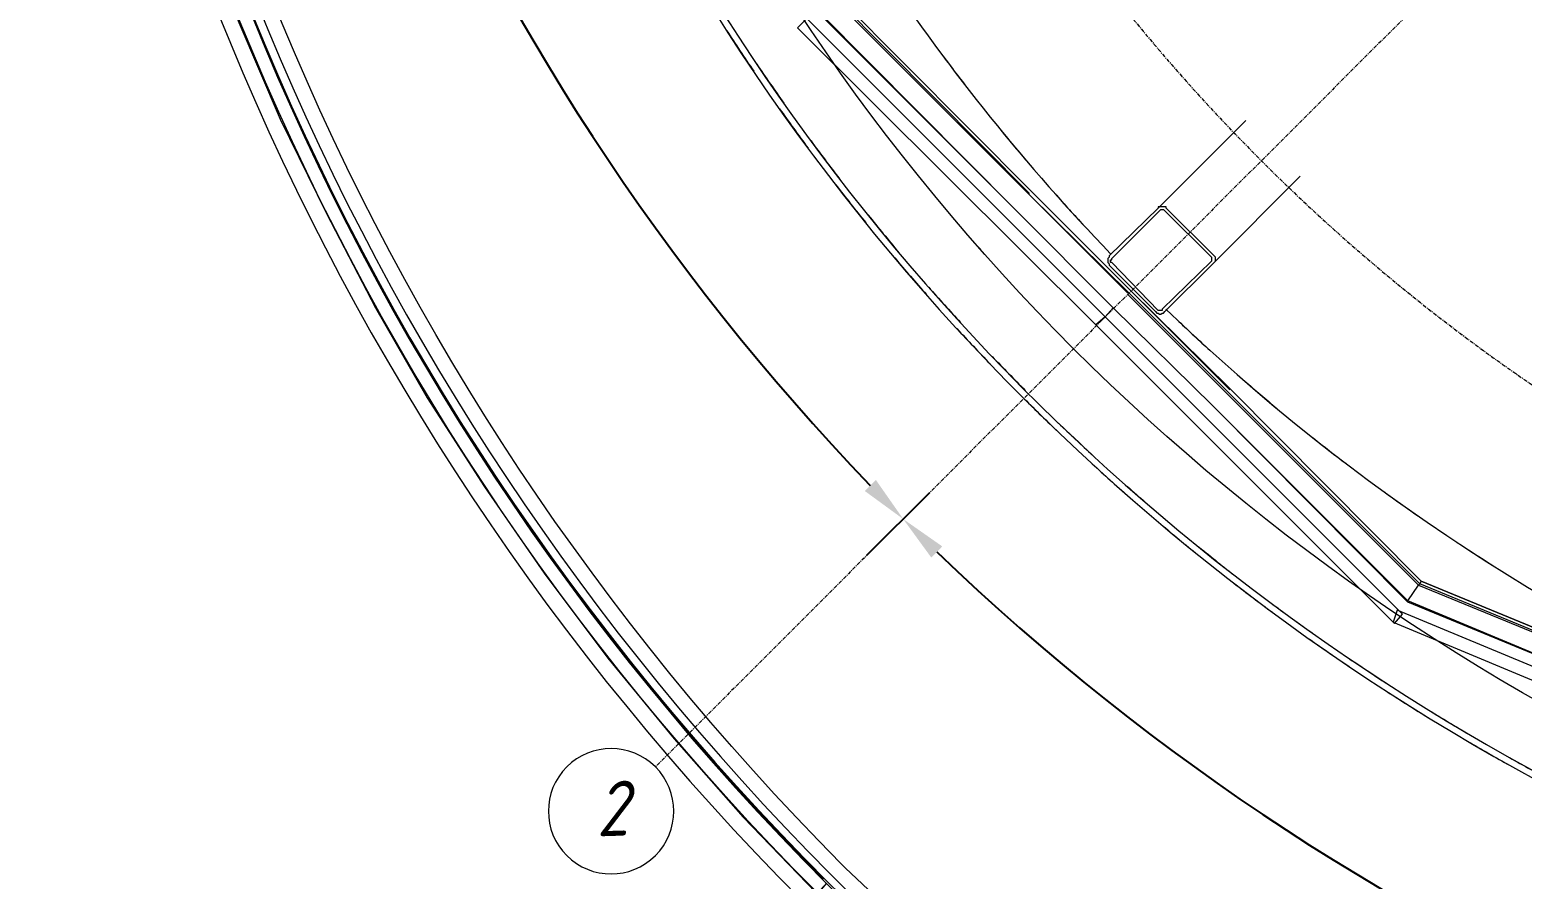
# Model space of a CAD drawing. Header units: millimetres. Extents: x 223 to 147055, y -17460 to 24540.
# Drawn here: x 127292 to 132053, y 264 to 2973 of the extents above; entities that cross this region are included whole.
import ezdxf

# ---------------------------------------------------------------- set-up
doc = ezdxf.new("R2010")
doc.units = ezdxf.units.MM
doc.linetypes.add('ADSK_Линия сетки', pattern=[21, 12, -3, 3, -3])
for name, color, linetype, lineweight in [('A-ANNO-DIMS', 7, 'Continuous', 9), ('S-GRID', 7, 'Continuous', 9), ('S-GRID-IDEN', 7, 'Continuous', 9)]:
    doc.layers.add(name, color=color, linetype=linetype, lineweight=lineweight)
for name, color, linetype in [('PDF _A-AREA', 7, 'Continuous'), ('PDF _A-CLNG', 7, 'Continuous'), ('PDF _A-DETL', 7, 'Continuous'), ('PDF _A-FLOR', 7, 'Continuous'), ('PDF _A-GLAZ-CURT', 7, 'Continuous'), ('PDF _A-GLAZ-CWMG', 7, 'Continuous'), ('PDF _I-WALL', 7, 'Continuous'), ('PDF _S-BEAM', 7, 'Continuous'), ('PDF _S-RBAR-BNDY', 7, 'Continuous'), ('PDF _Ограждение', 7, 'Continuous')]:
    doc.layers.add(name, color=color, linetype=linetype)
doc.styles.add('GOST Common_I', font='ARIALN.TTF', dxfattribs={"height": 175})
doc.styles.add('GOST Common_I_6', font='ARIALN.TTF', dxfattribs={"height": 125})
doc.dimstyles.new('Диагональ_-_Gost_2_5мм', dxfattribs={"dimscale": 304.8, "dimtxt": 125.714375, "dimasz": 0.492126, "dimexe": 0.393701, "dimexo": 0.246063, "dimgap": 0.287073, "dimtad": 1, "dimdec": 0, "dimzin": 0, "dimdsep": 46, "dimtxsty": 'GOST Common_I_6', "dimsah": 1, "dimcen": 0.09, "dimdle": 0.393701, "dimazin": 0, "dimtfac": 1, "dimtdec": 4, "dimtix": 1, "dimtmove": 0, "dimatfit": 3, "dimfxl": 1, "dimtvp": 1, "dimtfill": 1, "dimtolj": 1, "dimtzin": 0, "dimarcsym": 2})

# ---------------------------------------------------------------- blocks, each defined once
blk = doc.blocks.new('Ось сетки - D8-489723-1 этаж')
at = {"layer": 'S-GRID-IDEN'}
for start, end in [(360, 180), (180, 360)]:
    blk.add_arc((0, 0), 4, start, end, dxfattribs=at)
blk = doc.blocks.new('*D339')
at = {"layer": 'A-ANNO-DIMS', "color": 0, "lineweight": -2, "transparency": 16777216}
for p, q in [((78830.9, 19097.7), (79115.9, 19097.7)), ((81110.1, 13595.1), (81311.7, 13796.7))]:
    blk.add_line(p, q, dxfattribs=at)
blk.add_arc((86612.7, 19097.7), 7616.7, 181.12837, 223.87163, dxfattribs=at)
at = {"layer": 'A-ANNO-DIMS', "color": 0, "transparency": 16777216}
for points in [[(78972.4, 18947.4), (79022.4, 18947.9), (78995.9, 19097.7)], [(81139.7, 13836.4), (81104, 13801.4), (81226.8, 13711.8)]]:
    blk.add_solid(points, dxfattribs=at)
at = {"layer": 'Defpoints', "color": 0, "transparency": 16777216}
for p in [(78755.9, 19097.7), (86612.7, 19097.7), (79255.5, 17126.3), (81057.1, 13542.1)]:
    blk.add_point(p, dxfattribs=at)
at = {"layer": 'A-ANNO-DIMS', "color": 0, "transparency": 16777216, "insert": (79714.3, 16240.3), "char_height": 125, "width": 588.088, "attachment_point": 5, "rotation": 292.5, "style": 'GOST Common_I_6', "bg_fill": 3, "box_fill_scale": 1.1, "bg_fill_color": 256, "bg_fill_true_color": 13158600, "bg_fill_transparency": 0}
blk.add_mtext('\\A1;45.00°', dxfattribs=at)
blk = doc.blocks.new('*D340')
at = {"layer": 'A-ANNO-DIMS', "color": 0, "lineweight": -2, "transparency": 16777216}
for p, q in [((81110.1, 13595.1), (81311.7, 13796.7)), ((86612.7, 11315.9), (86612.7, 11600.9))]:
    blk.add_line(p, q, dxfattribs=at)
blk.add_arc((86612.7, 19097.7), 7616.7, 226.12837, 268.87163, dxfattribs=at)
at = {"layer": 'A-ANNO-DIMS', "color": 0, "transparency": 16777216}
for points in [[(81316.4, 13588.9), (81351.4, 13624.6), (81226.8, 13711.8)], [(86462.9, 11507.4), (86462.4, 11457.4), (86612.7, 11480.9)]]:
    blk.add_solid(points, dxfattribs=at)
at = {"layer": 'Defpoints', "color": 0, "transparency": 16777216}
for p in [(86612.7, 19097.7), (81057.1, 13542.1), (82804.3, 12501.4), (86612.7, 11240.9)]:
    blk.add_point(p, dxfattribs=at)
at = {"layer": 'A-ANNO-DIMS', "color": 0, "transparency": 16777216, "insert": (83755.3, 12199.3), "char_height": 125, "width": 588.088, "attachment_point": 5, "rotation": 337.5, "style": 'GOST Common_I_6', "bg_fill": 3, "box_fill_scale": 1.1, "bg_fill_color": 256, "bg_fill_true_color": 13158600, "bg_fill_transparency": 0}
blk.add_mtext('\\A1;45.00°', dxfattribs=at)
blk = doc.blocks.new('оси')
at = {"layer": 'S-GRID', "linetype": 'ADSK_Линия сетки'}
blk.add_line((86612.7, 19097.7), (80436.2, 12921.1), dxfattribs=at)
blk.add_arc((86612.7, 19097.7), 6000, 192.09621, 182.95219, dxfattribs=at)
at = {"layer": 'S-GRID-IDEN', "xscale": 49.99999999999998, "yscale": 49.99999999999998, "zscale": 49.99999999999998, "rotation": 134.9999999998925}
blk.add_blockref('Ось сетки - D8-489723-1 этаж', (80294.7, 12779.7), dxfattribs=at)
at = {"layer": 'S-GRID-IDEN', "insert": (80243.4, 12874.2), "char_height": 175, "width": 137.089, "attachment_point": 1, "rotation": 1.8141, "style": 'GOST Common_I'}
blk.add_mtext('\\fGOST Common|b0|i1|c204|p34|;\\W.9;2', dxfattribs=at)
at = {"layer": 'A-ANNO-DIMS'}
dim = blk.add_angular_dim_3p(base=(79255.5, 17126.3), center=(86612.7, 19097.7), p1=(78755.9, 19097.7), p2=(81057.1, 13542.1), dimstyle='Диагональ_-_Gost_2_5мм', override={"dimpost": '<>', "dimfxl": 6013.290219}, dxfattribs=at)
dim.commit()
dim.dimension.update_dxf_attribs({"geometry": '*D339', "text_midpoint": (79714.3, 16240.3)})
dim = blk.add_angular_dim_3p(base=(82804.3, 12501.4), center=(86612.7, 19097.7), p1=(81057.1, 13542.1), p2=(86612.7, 11240.9), dimstyle='Диагональ_-_Gost_2_5мм', override={"dimpost": '<>', "dimfxl": 6013.290219}, dxfattribs=at)
dim.commit()
dim.dimension.update_dxf_attribs({"geometry": '*D340', "text_midpoint": (83755.3, 12199.3)})

msp = doc.modelspace()

# ---------------------------------------------------------------- linework, layer by layer
at = {"layer": 'PDF _A-AREA', "lineweight": 15}
for centre, radius, start, end in [((135730.2, 6153.8), 8341.1, 202.91739, 204.31275), ((135730.4, 6153.8), 8341.3, 205.27392, 206.85602), ((135730.6, 6154), 8341.5, 207.61411, 209.84436), ((135730.3, 6153.8), 8341.2, 210.54195, 212.19549), ((135729.5, 6153.2), 8340.2, 213.07971, 214.55763), ((135732.2, 6155.1), 8343.4, 215.50796, 216.93039), ((135732.3, 6155.3), 8343.7, 217.89204, 219.32541), ((135730, 6153.4), 8340.8, 220.24838, 221.78114), ((135730.5, 6153.8), 8341.4, 222.60498, 224.61556)]:
    msp.add_arc(centre, radius, start, end, dxfattribs=at)
at = {"layer": 'PDF _A-CLNG', "lineweight": 15}
for centre, radius, start, end in [((135458.1, 6800.6), 7048.5, 213.95855, 215.18938), ((135459.8, 6801.8), 7050.6, 216.39221, 217.62268), ((135460.3, 6802.2), 7051.2, 218.82573, 220.05608), ((135461.3, 6803.1), 7052.5, 221.25928, 222.48939), ((135461, 6802.9), 7052.2, 223.69818, 224.92287), ((135460.6, 6802.7), 7051.8, 226.13168, 227.35644), ((135461.4, 6803.6), 7053, 228.56527, 229.78981), ((135459.3, 6801.1), 7049.7, 230.99852, 232.22913), ((135461.3, 6803.8), 7053.1, 233.4321, 234.66212), ((135459.6, 6801.5), 7050.2, 235.86545, 237.09598), ((135458.3, 6799.3), 7047.6, 238.29877, 239.52974), ((135460.9, 6803.8), 7052.9, 240.73258, 241.96263)]:
    msp.add_arc(centre, radius, start, end, dxfattribs=at)
at = {"layer": 'PDF _A-DETL', "lineweight": 15}
msp.add_circle((135464.3, 6800.3), 6849.5, dxfattribs=at)
at = {"layer": 'PDF _A-FLOR', "lineweight": 15}
msp.add_lwpolyline([(128589.1, 5127.6, 0.887105), (142531.5, 6801.7, 1), (128388.1, 6801.7, 0.058045), (128577.4, 5176.4)], format="xyb", dxfattribs=at)
for centre, radius, start, end in [((135458, 6800.4), 6548.7, 216.67213, 217.86457), ((135460, 6801.9), 6551.3, 219.15531, 220.34179), ((135461.2, 6803), 6552.9, 221.63273, 222.8189), ((135458.6, 6800.5), 6549.3, 226.58729, 227.76863), ((135460.4, 6802.5), 6552, 229.07058, 230.24595), ((135459.6, 6801.5), 6550.7, 231.54778, 232.71788), ((135459.4, 6801.2), 6550.3, 234.03076, 235.19543), ((135458.5, 6799.7), 6548.6, 236.51895, 237.66745)]:
    msp.add_arc(centre, radius, start, end, dxfattribs=at)
at = {"layer": 'PDF _A-GLAZ-CURT', "lineweight": 15}
msp.add_lwpolyline([(132501, 812.5), (131688.2, 1146.9), (131065.9, 1773.4), (130748.4, 2086.7), (130723, 2057), (130748.4, 2086.7), (130435.2, 2399.9), (129812.9, 3022.2), (129643.6, 3428.6), (129546.2, 3661.4), (129326.1, 4199.1)], dxfattribs=at)
for points in [[(129740.9, 2979.9), (130693.4, 2031.6), (130723, 2057), (129770.6, 3009.5)], [(130693.4, 2031.6), (131645.9, 1079.2), (131671.3, 1108.8), (130723, 2057)], [(131641.7, 1083.4), (132882, 566.9), (132898.9, 605), (131654.4, 1121.5)]]:
    msp.add_lwpolyline(points, close=True, dxfattribs=at)
at = {"layer": 'PDF _A-GLAZ-CWMG', "lineweight": 15}
for points in [[(132526.4, 876), (131726.3, 1206.1), (131730.6, 1214.6), (132530.7, 884.4), (131730.6, 1214.6), (131121, 1828.4), (131730.6, 1214.6), (131726.3, 1206.1), (131112.5, 1820), (130799.2, 2133.2), (130481.7, 2446.5), (129867.9, 3060.3), (129872.2, 3064.6), (129867.9, 3060.3), (129812.9, 3026.5), (129812.9, 3022.2), (129812.9, 3026.5), (129647.8, 3428.6), (129550.4, 3661.4), (129326.1, 4199.1)], [(129410.7, 4173.7), (129406.5, 4173.7), (129609.7, 3686.8), (129702.8, 3449.8), (129867.9, 3060.3), (129812.9, 3026.5), (130435.2, 2399.9), (130748.4, 2086.7), (131065.9, 1773.4), (131688.2, 1151.1), (131688.2, 1146.9), (131688.2, 1151.1), (131722.1, 1201.9), (131726.3, 1206.1), (131722.1, 1201.9), (132526.4, 871.7), (132937, 702.4), (133347.7, 533.1)], [(129419.2, 4169.4), (129410.7, 4173.7), (129613.9, 3686.8), (129707.1, 3454), (129872.2, 3064.6), (129880.6, 3068.8), (129715.5, 3458.3), (129880.6, 3068.8), (130490.2, 2455), (129880.6, 3068.8), (129872.2, 3064.6), (130481.7, 2450.7)], [(130795, 2133.2), (130481.7, 2446.5)], [(133322.3, 469.6), (132911.6, 643.1), (132501, 812.5), (131688.2, 1151.1), (131722.1, 1201.9), (131108.3, 1815.7), (130795, 2129)], [(131121, 1828.4), (130803.5, 2141.7), (131121, 1824.2)], [(131730.6, 1214.6), (131730.6, 1214.6)], [(131730.6, 1214.6), (131730.6, 1214.6)]]:
    msp.add_lwpolyline(points, dxfattribs=at)
msp.add_lwpolyline([(130490.2, 2455), (130803.5, 2141.7)], close=True, dxfattribs=at)
at = {"layer": 'PDF _I-WALL', "lineweight": 15}
msp.add_lwpolyline([(128908.3, 4196.3, 0.826633), (142510.3, 6801.7, 1), (128409.3, 6801.7, 0.052683), (128565, 5328.3)], format="xyb", dxfattribs=at)
for centre, radius, start, end in [((135730.7, 6154), 8439, 180, 224.9176), ((135730.7, 6154), 8341.7, 180, 224.9176), ((135459.8, 6801.7), 6551, 203.59862, 223.90687), ((135459.8, 6801.7), 6551, 226.09314, 268.90686)]:
    msp.add_arc(centre, radius, start, end, dxfattribs=at)
at = {"layer": 'PDF _S-BEAM', "lineweight": 15}
for points in [[(127344.9, 6273.4), (127344.9, 5938.9), (127361.8, 5604.5), (127391.5, 5270.1), (127433.8, 4935.7), (127488.8, 4605.5), (127556.6, 4275.3), (127637, 3949.3), (127730.1, 3627.6), (127840.2, 3310.1), (127958.7, 2996.8), (128090, 2687.8), (128238.1, 2387.2), (128394.7, 2086.7), (128559.8, 1798.8), (128741.9, 1515.2), (128932.4, 1240), (129135.6, 969.1), (129347.2, 710.9), (129567.4, 461.1), (129800.2, 219.8), (129800.2, 215.6)], [(131171.8, 2683.6), (130892.4, 2404.2)], [(131065.9, 2226.4), (131345.3, 2505.8)]]:
    msp.add_lwpolyline(points, dxfattribs=at)
for points in [[(129808.7, 219.8), (129834.1, 249.4), (129804.4, 219.8, -0.202679), (127349.1, 6273.4), (127387.2, 6273.4)], [(127391.5, 6273.4, 0.202877), (129834.1, 249.4, 0.179396), (133097.9, -1240.7)], [(127395.7, 6273.4, 0.203415), (129838.3, 253.7, 0.180277), (133097.9, -1236.4)]]:
    msp.add_lwpolyline(points, format="xyb", dxfattribs=at)
for points in [[(130917.8, 2404.2), (130917.8, 2408.4), (130913.5, 2408.4), (130909.3, 2408.4), (130905.1, 2408.4), (130896.6, 2408.4), (130892.4, 2408.4), (130892.4, 2404.2), (130735.7, 2251.8), (130735.7, 2247.5), (130731.5, 2243.3), (130731.5, 2239.1), (130731.5, 2234.8), (130731.5, 2230.6), (130735.7, 2226.4), (130735.7, 2222.1), (130883.9, 2074), (130888.1, 2069.7), (130892.4, 2069.7), (130896.6, 2065.5), (130900.8, 2065.5), (130905.1, 2069.7), (130909.3, 2069.7), (130913.5, 2074), (131065.9, 2226.4), (131070.2, 2230.6), (131074.4, 2234.8), (131074.4, 2239.1), (131074.4, 2243.3), (131074.4, 2247.5), (131070.2, 2251.8), (131065.9, 2256)], [(130913.5, 2395.7), (131061.7, 2247.5), (131061.7, 2243.3), (131061.7, 2239.1), (131061.7, 2234.8), (130905.1, 2082.4), (130905.1, 2078.2), (130900.8, 2078.2), (130896.6, 2078.2), (130892.4, 2078.2), (130744.2, 2230.6), (130740, 2230.6), (130740, 2234.8), (130740, 2239.1), (130744.2, 2239.1), (130744.2, 2243.3), (130896.6, 2395.7), (130900.8, 2399.9), (130905.1, 2399.9), (130909.3, 2399.9)]]:
    msp.add_lwpolyline(points, close=True, dxfattribs=at)
for centre, radius, start, end in [((135457.3, 6800.1), 7068.7, 212.80495, 214.06341), ((135459.1, 6801.3), 7070.9, 215.23868, 216.49676), ((135459.4, 6801.4), 7071.2, 217.67748, 218.93001), ((135463, 6804.5), 7075.9, 220.11147, 221.36316), ((135461.2, 6803.1), 7073.7, 222.54467, 223.79676), ((135460.3, 6802.2), 7072.4, 224.98346, 226.23028), ((135458.5, 6800.3), 7069.8, 227.41683, 228.66411), ((135462, 6804.4), 7075.1, 229.85081, 231.09715), ((135460.4, 6802.6), 7072.7, 232.28396, 233.53072), ((135458.7, 6800.1), 7069.7, 234.71721, 235.9645), ((135459.2, 6800.9), 7070.7, 237.1563, 238.39794), ((135459.1, 6800.6), 7070.3, 239.58976, 240.83146)]:
    msp.add_arc(centre, radius, start, end, dxfattribs=at)
at = {"layer": 'PDF _S-RBAR-BNDY', "lineweight": 15}
for points in [[(130320.9, 2277.2), (130325.1, 2272.9)], [(130934.7, 1663.3), (130938.9, 1659.1)]]:
    msp.add_lwpolyline(points, dxfattribs=at)
at = {"layer": 'PDF _Ограждение', "lineweight": 15}
for points in [[(141081.9, 279.1, 0.198463), (143507.5, 6150.6), (143507.5, 7450.2, 0.198443), (141081.9, 13321.8, 0.199638), (137458.2, 14824.6), (133466.2, 14824.6, 0.199865), (129846.8, 13321.8, 0.198463), (127421.1, 7450.2), (127421.1, 6150.6, 0.198443), (129846.8, 279.1, 0.180575), (133097.9, -1211)], [(133148.7, -1164.5), (132945.5, -1147.5), (132746.5, -1122.1), (132547.6, -1088.3), (132348.6, -1050.2), (132149.7, -999.4), (131954.9, -944.4), (131764.4, -880.9), (131573.9, -808.9), (131387.7, -728.5), (131205.6, -639.6), (131027.8, -546.4), (130850, -444.8), (130680.7, -339), (130511.4, -224.7), (130350.5, -101.9), (130193.9, 25.1), (130041.5, 160.5), (129893.3, 300.2), (129880.6, 312.9, -0.197731), (127467.7, 6150.6), (127467.7, 7450.2, -0.198443), (129880.6, 13287.9, -0.199356)]]:
    msp.add_lwpolyline(points, format="xyb", dxfattribs=at)

# ---------------------------------------------------------------- next in the draw order: block references
msp.add_blockref('оси', (48851.6, -12299.4))

doc.saveas('drawing.dxf')
